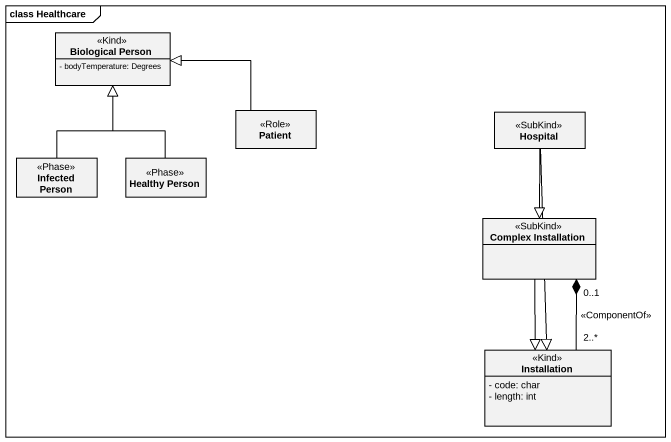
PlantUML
@startuml
mainframe class Healthcare
hide circle
hide empty members
skinparam classAttributeIconSize 0
class "Biological Person" as Biological_Person <<Kind>> {
  - bodyTemperature: Degrees
}
class Patient <<Role>>
class Hospital <<SubKind>>
class "Infected Person" as Infected_Person <<Phase>>
class "Healthy Person" as Healthy_Person <<Phase>>
class "Complex Installation" as Complex_Installation <<SubKind>>
class Installation <<Kind>> {
  - code: char
  - length: int
}
Patient -left-|> Biological_Person
Hospital --|> Complex_Installation
Hospital --|> Installation
Infected_Person -up-|> Biological_Person
Healthy_Person -up-|> Biological_Person
Complex_Installation "0..1" *-- "2..*" Installation : <<ComponentOf>>
Complex_Installation --|> Installation
@enduml
